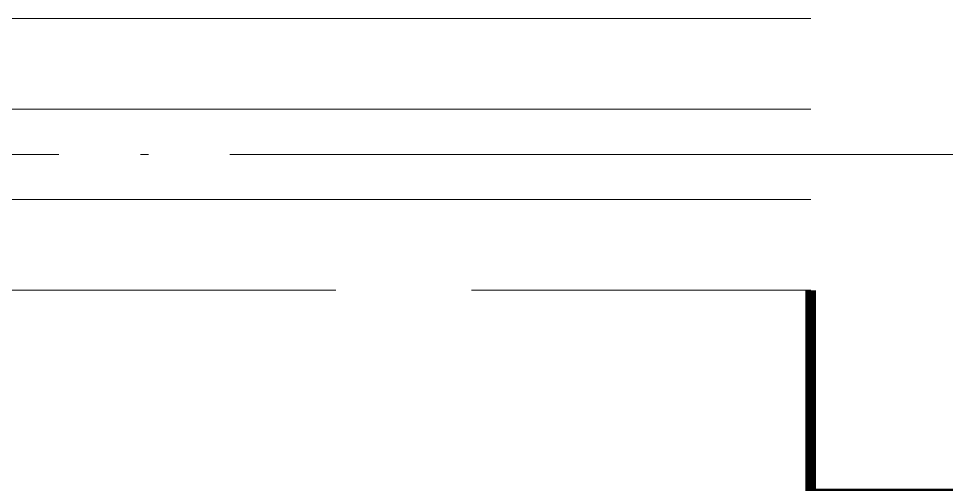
# Model space of a CAD drawing. Extents: x 27938 to 983267, y -209821 to 1628073.
# Drawn here: x 714383 to 715067, y 596206 to 596549 of the extents above; entities that cross this region are included whole.
import ezdxf

# ---------------------------------------------------------------- set-up
doc = ezdxf.new("R2010")
doc.units = 0
doc.header["$LTSCALE"] = 1000
doc.header["$MEASUREMENT"] = 0
doc.linetypes.add('DASH', pattern=[0.35, 0.25, -0.1])
doc.linetypes.add('DOTE', pattern=[2.42, 2, -0.2, 0.02, -0.2])
doc.layers.add('$RECOVER_210609100354-0', color=7, linetype='Continuous')
for name, color, linetype, lineweight in [('DOTE', 19, 'DOTE', 9), ('平面-栏杆', 135, 'Continuous', 15), ('平面-看线', 45, 'Continuous', 15)]:
    doc.layers.add(name, color=color, linetype=linetype, lineweight=lineweight)

# ---------------------------------------------------------------- blocks, each defined once
blk = doc.blocks.new('HFTHFFGHFH')
at = {"layer": 'DOTE', "linetype": 'DOTE', "ltscale": 0.3}
blk.add_line((534316.58, 596448.81), (587116.58, 596448.81), dxfattribs=at)

msp = doc.modelspace()

# ---------------------------------------------------------------- linework, layer by layer
at = {"layer": '$RECOVER_210609100354-0', "color": 30, "const_width": 8}
msp.add_lwpolyline([(714966.58, 596348.81), (714966.58, 596198.81), (715266.58, 596198.81), (715266.58, 596348.81)], dxfattribs=at)
at = {"layer": '平面-栏杆'}
for points in [[(714966.58, 596482.14), (710466.58, 596482.14)], [(714966.58, 596415.48), (710466.58, 596415.48)]]:
    msp.add_lwpolyline(points, dxfattribs=at)
at = {"layer": '平面-看线'}
msp.add_lwpolyline([(714966.58, 596548.81), (710466.58, 596548.81)], dxfattribs=at)
at = {"layer": '平面-看线', "linetype": 'DASH'}
msp.add_lwpolyline([(714966.58, 596348.81), (710466.58, 596348.81)], dxfattribs=at)

# ---------------------------------------------------------------- block references
msp.add_blockref('HFTHFFGHFH', (146100, 0))

doc.saveas('drawing.dxf')
